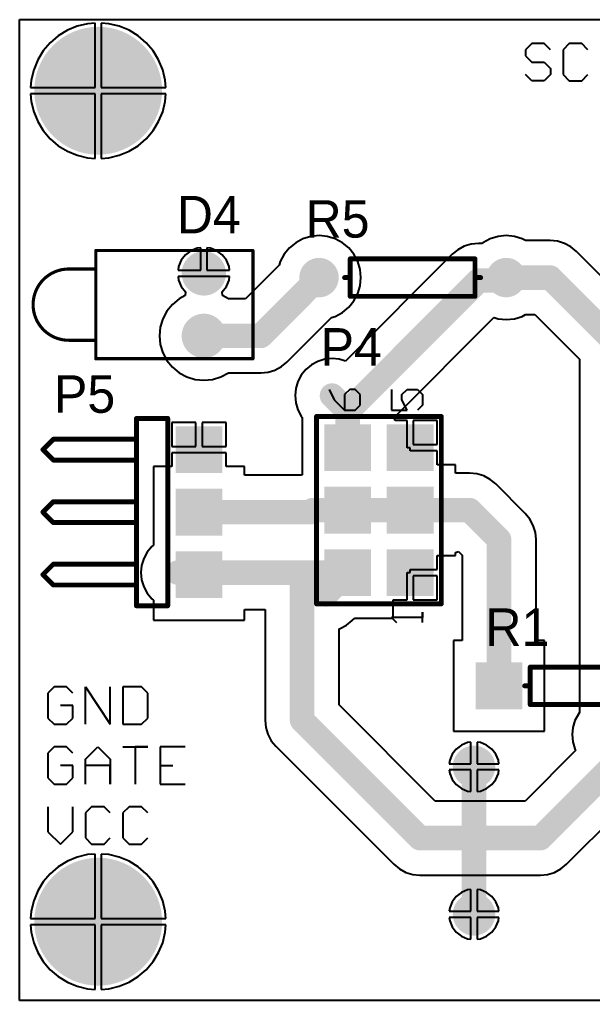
# Model space of a CAD drawing. Header units: millimetres. Extents: x 2 to 104, y 18 to 58.
# Drawn here: x 2 to 25.32, y 18.4 to 58.29 of the extents above; entities that cross this region are included whole.
import ezdxf

# ---------------------------------------------------------------- set-up
doc = ezdxf.new("R2010")
doc.units = ezdxf.units.MM
for name, color, linetype in [('BottomLayer', 5, 'Continuous'), ('BottomSolder', 6, 'Continuous'), ('MultiLayer', 9, 'Continuous'), ('PadHoleLayer', 156, 'Continuous'), ('TopLayer', 1, 'Continuous'), ('TopOverlay', 2, 'Continuous'), ('TopSolder', 216, 'Continuous')]:
    doc.layers.add(name, color=color, linetype=linetype)

# ---------------------------------------------------------------- blocks, each defined once
blk = doc.blocks.new('HDR2X3_8')
at = {"layer": 'BottomLayer'}
for points in [[(-0.85, 1.69), (0.85, 1.69), (-0.85, 3.39), (0.85, 3.39)], [(1.69, 1.69), (3.39, 1.69), (1.69, 3.39), (3.39, 3.39)], [(4.23, 1.69), (5.93, 1.69), (4.23, 3.39), (5.93, 3.39)], [(-0.85, -0.85), (0.85, -0.85), (-0.85, 0.85), (0.85, 0.85)], [(1.69, -0.85), (3.39, -0.85), (1.69, 0.85), (3.39, 0.85)], [(4.23, -0.85), (5.93, -0.85), (4.23, 0.85), (5.93, 0.85)]]:
    blk.add_solid(points, dxfattribs=at)
at = {"layer": 'BottomSolder'}
for points in [[(-0.952, 1.588), (0.952, 1.588), (-0.952, 3.492), (0.952, 3.492)], [(1.588, 1.588), (3.492, 1.588), (1.588, 3.492), (3.492, 3.492)], [(4.128, 1.588), (6.032, 1.588), (4.128, 3.492), (6.032, 3.492)], [(-0.952, -0.952), (0.952, -0.952), (-0.952, 0.952), (0.952, 0.952)], [(1.588, -0.952), (3.492, -0.952), (1.588, 0.952), (3.492, 0.952)], [(4.128, -0.952), (6.032, -0.952), (4.128, 0.952), (6.032, 0.952)]]:
    blk.add_solid(points, dxfattribs=at)
at = {"layer": 'MultiLayer'}
for points in [[(-0.85, 1.69), (0.85, 1.69), (-0.85, 3.39), (0.85, 3.39)], [(1.69, 1.69), (3.39, 1.69), (1.69, 3.39), (3.39, 3.39)], [(4.23, 1.69), (5.93, 1.69), (4.23, 3.39), (5.93, 3.39)], [(-0.85, -0.85), (0.85, -0.85), (-0.85, 0.85), (0.85, 0.85)], [(1.69, -0.85), (3.39, -0.85), (1.69, 0.85), (3.39, 0.85)], [(4.23, -0.85), (5.93, -0.85), (4.23, 0.85), (5.93, 0.85)]]:
    blk.add_solid(points, dxfattribs=at)
at = {"layer": 'PadHoleLayer', "const_width": 0.6}
for points in [[(-0.3, 2.54, 1), (0.3, 2.54, 1)], [(2.24, 2.54, 1), (2.84, 2.54, 1)], [(4.78, 2.54, 1), (5.38, 2.54, 1)], [(-0.3, 0, 1), (0.3, 0, 1)], [(2.24, 0, 1), (2.84, 0, 1)], [(4.78, 0, 1), (5.38, 0, 1)]]:
    blk.add_lwpolyline(points, format="xyb", close=True, dxfattribs=at)
at = {"layer": 'TopLayer'}
for points in [[(-0.85, 1.69), (0.85, 1.69), (-0.85, 3.39), (0.85, 3.39)], [(1.69, 1.69), (3.39, 1.69), (1.69, 3.39), (3.39, 3.39)], [(4.23, 1.69), (5.93, 1.69), (4.23, 3.39), (5.93, 3.39)], [(-0.85, -0.85), (0.85, -0.85), (-0.85, 0.85), (0.85, 0.85)], [(1.69, -0.85), (3.39, -0.85), (1.69, 0.85), (3.39, 0.85)], [(4.23, -0.85), (5.93, -0.85), (4.23, 0.85), (5.93, 0.85)]]:
    blk.add_solid(points, dxfattribs=at)
at = {"layer": 'TopOverlay'}
for p, q in [((7.45, 3.302), (7.027, 3.09)), ((7.027, 3.09), (6.604, 2.667)), ((6.604, 2.667), (6.604, 2.244)), ((7.239, 2.667), (6.604, 2.667)), ((7.45, 2.455), (7.239, 2.667)), ((7.45, 2.244), (7.45, 2.455)), ((6.604, 2.244), (6.816, 2.032)), ((6.816, 2.032), (7.239, 2.032)), ((7.239, 2.032), (7.45, 2.244)), ((-1.82, 0.762), (-2.032, 0.55)), ((-1.82, -0.508), (-1.82, 0.762)), ((7.45, 0.762), (6.604, 0.762)), ((6.604, 0.762), (6.604, 0.127)), ((6.604, 0.127), (7.027, 0.338)), ((7.027, 0.338), (7.239, 0.338)), ((7.239, 0.338), (7.45, 0.127)), ((7.45, 0.127), (7.45, -0.296)), ((6.816, -0.508), (6.604, -0.296)), ((7.45, -0.296), (7.239, -0.508)), ((-2.032, -0.508), (-1.609, -0.508)), ((-1.609, -0.508), (-1.82, -0.508)), ((7.239, -0.508), (6.816, -0.508))]:
    blk.add_line(p, q, dxfattribs=at)
at = {"layer": 'TopOverlay', "const_width": 0.2}
for points in [[(-1.27, 3.81), (-1.27, -1.27)], [(-1.27, 3.81), (6.35, 3.81)], [(6.35, 3.81), (6.35, -1.27)], [(-1.27, -1.27), (6.35, -1.27)], [(1.482, -1.27), (6.35, -1.27)]]:
    blk.add_lwpolyline(points, dxfattribs=at)
at = {"layer": 'TopOverlay', "const_width": 0.1}
for points in [[(-1.32, 3.81, 1), (-1.22, 3.81, 1)], [(-1.32, 3.81, 1), (-1.22, 3.81, 1)], [(6.3, 3.81, 1), (6.4, 3.81, 1)], [(6.3, 3.81, 1), (6.4, 3.81, 1)], [(-1.32, -1.27, 1), (-1.22, -1.27, 1)], [(-1.32, -1.27, 1), (-1.22, -1.27, 1)], [(1.432, -1.27, 1), (1.532, -1.27, 1)], [(6.3, -1.27, 1), (6.4, -1.27, 1)], [(6.3, -1.27, 1), (6.4, -1.27, 1)], [(6.3, -1.27, 1), (6.4, -1.27, 1)]]:
    blk.add_lwpolyline(points, format="xyb", close=True, dxfattribs=at)
at = {"layer": 'TopSolder'}
for points in [[(-0.952, 1.588), (0.952, 1.588), (-0.952, 3.492), (0.952, 3.492)], [(1.588, 1.588), (3.492, 1.588), (1.588, 3.492), (3.492, 3.492)], [(4.128, 1.588), (6.032, 1.588), (4.128, 3.492), (6.032, 3.492)], [(-0.952, -0.952), (0.952, -0.952), (-0.952, 0.952), (0.952, 0.952)], [(1.588, -0.952), (3.492, -0.952), (1.588, 0.952), (3.492, 0.952)], [(4.128, -0.952), (6.032, -0.952), (4.128, 0.952), (6.032, 0.952)]]:
    blk.add_solid(points, dxfattribs=at)
blk = doc.blocks.new('AXIAL_0_3_11')
at = {"layer": 'BottomLayer'}
for points in [[(-4.66, -0.85), (-2.96, -0.85), (-4.66, 0.85), (-2.96, 0.85)], [(2.96, -0.85), (4.66, -0.85), (2.96, 0.85), (4.66, 0.85)]]:
    blk.add_solid(points, dxfattribs=at)
at = {"layer": 'BottomSolder'}
for points in [[(-4.762, -0.952), (-2.858, -0.952), (-4.762, 0.952), (-2.858, 0.952)], [(2.858, -0.952), (4.762, -0.952), (2.858, 0.952), (4.762, 0.952)]]:
    blk.add_solid(points, dxfattribs=at)
at = {"layer": 'MultiLayer'}
for points in [[(-4.66, -0.85), (-2.96, -0.85), (-4.66, 0.85), (-2.96, 0.85)], [(2.96, -0.85), (4.66, -0.85), (2.96, 0.85), (4.66, 0.85)]]:
    blk.add_solid(points, dxfattribs=at)
at = {"layer": 'PadHoleLayer', "const_width": 0.6}
for points in [[(-4.11, 0, 1), (-3.51, 0, 1)], [(3.51, 0, 1), (4.11, 0, 1)]]:
    blk.add_lwpolyline(points, format="xyb", close=True, dxfattribs=at)
at = {"layer": 'TopLayer'}
for points in [[(-4.66, -0.85), (-2.96, -0.85), (-4.66, 0.85), (-2.96, 0.85)], [(2.96, -0.85), (4.66, -0.85), (2.96, 0.85), (4.66, 0.85)]]:
    blk.add_solid(points, dxfattribs=at)
at = {"layer": 'TopOverlay', "const_width": 0.2}
for points in [[(2.54, 0.762), (-2.54, 0.762)], [(-2.54, 0.762), (-2.54, -0.762)], [(2.54, 0.762), (2.54, 0)], [(-2.54, 0), (-2.769, 0)], [(2.54, 0), (2.54, -0.762)], [(2.769, 0), (2.54, 0)], [(2.54, -0.762), (-2.54, -0.762)]]:
    blk.add_lwpolyline(points, dxfattribs=at)
at = {"layer": 'TopOverlay', "const_width": 0.1}
for points in [[(-2.59, 0.762, 1), (-2.49, 0.762, 1)], [(-2.59, 0.762, 1), (-2.49, 0.762, 1)], [(2.49, 0.762, 1), (2.59, 0.762, 1)], [(2.49, 0.762, 1), (2.59, 0.762, 1)], [(-2.819, 0, 1), (-2.719, 0, 1)], [(-2.59, 0, 1), (-2.49, 0, 1)], [(2.49, 0, 1), (2.59, 0, 1)], [(2.49, 0, 1), (2.59, 0, 1)], [(2.49, 0, 1), (2.59, 0, 1)], [(2.719, 0, 1), (2.819, 0, 1)], [(-2.59, -0.762, 1), (-2.49, -0.762, 1)], [(-2.59, -0.762, 1), (-2.49, -0.762, 1)], [(2.49, -0.762, 1), (2.59, -0.762, 1)], [(2.49, -0.762, 1), (2.59, -0.762, 1)]]:
    blk.add_lwpolyline(points, format="xyb", close=True, dxfattribs=at)
at = {"layer": 'TopSolder'}
for points in [[(-4.762, -0.952), (-2.858, -0.952), (-4.762, 0.952), (-2.858, 0.952)], [(2.858, -0.952), (4.762, -0.952), (2.858, 0.952), (4.762, 0.952)]]:
    blk.add_solid(points, dxfattribs=at)
blk = doc.blocks.new('HDR1X3H_16')
at = {"layer": 'BottomLayer'}
for points in [[(-0.85, -0.85), (0.85, -0.85), (-0.85, 0.85), (0.85, 0.85)], [(1.69, -0.85), (3.39, -0.85), (1.69, 0.85), (3.39, 0.85)], [(4.23, -0.85), (5.93, -0.85), (4.23, 0.85), (5.93, 0.85)]]:
    blk.add_solid(points, dxfattribs=at)
at = {"layer": 'BottomSolder'}
for points in [[(-0.952, -0.952), (0.952, -0.952), (-0.952, 0.952), (0.952, 0.952)], [(1.588, -0.952), (3.492, -0.952), (1.588, 0.952), (3.492, 0.952)], [(4.128, -0.952), (6.032, -0.952), (4.128, 0.952), (6.032, 0.952)]]:
    blk.add_solid(points, dxfattribs=at)
at = {"layer": 'MultiLayer'}
for points in [[(-0.85, -0.85), (0.85, -0.85), (-0.85, 0.85), (0.85, 0.85)], [(1.69, -0.85), (3.39, -0.85), (1.69, 0.85), (3.39, 0.85)], [(4.23, -0.85), (5.93, -0.85), (4.23, 0.85), (5.93, 0.85)]]:
    blk.add_solid(points, dxfattribs=at)
at = {"layer": 'PadHoleLayer', "const_width": 0.6}
for points in [[(-0.3, 0, 1), (0.3, 0, 1)], [(2.24, 0, 1), (2.84, 0, 1)], [(4.78, 0, 1), (5.38, 0, 1)]]:
    blk.add_lwpolyline(points, format="xyb", close=True, dxfattribs=at)
at = {"layer": 'TopLayer'}
for points in [[(-0.85, -0.85), (0.85, -0.85), (-0.85, 0.85), (0.85, 0.85)], [(1.69, -0.85), (3.39, -0.85), (1.69, 0.85), (3.39, 0.85)], [(4.23, -0.85), (5.93, -0.85), (4.23, 0.85), (5.93, 0.85)]]:
    blk.add_solid(points, dxfattribs=at)
at = {"layer": 'TopOverlay', "const_width": 0.2}
for points in [[(-1.27, -2.54), (-1.27, -1.27)], [(6.35, -1.27), (-1.27, -1.27)], [(6.35, -2.54), (6.35, -1.27)], [(6.35, -2.54), (-1.27, -2.54)], [(-0.423, -5.927), (-0.423, -2.54)], [(0.423, -5.927), (0.423, -2.54)], [(2.117, -5.927), (2.117, -2.54)], [(2.963, -5.927), (2.963, -2.54)], [(4.657, -5.927), (4.657, -2.54)], [(5.503, -5.927), (5.503, -2.54)], [(0, -6.35), (-0.423, -5.927)], [(0, -6.35), (0.423, -5.927)], [(2.54, -6.35), (2.117, -5.927)], [(2.54, -6.35), (2.963, -5.927)], [(5.08, -6.35), (4.657, -5.927)], [(5.08, -6.35), (5.503, -5.927)]]:
    blk.add_lwpolyline(points, dxfattribs=at)
at = {"layer": 'TopOverlay', "const_width": 0.1}
for points in [[(-1.32, -1.27, 1), (-1.22, -1.27, 1)], [(-1.32, -1.27, 1), (-1.22, -1.27, 1)], [(6.3, -1.27, 1), (6.4, -1.27, 1)], [(6.3, -1.27, 1), (6.4, -1.27, 1)], [(-1.32, -2.54, 1), (-1.22, -2.54, 1)], [(-1.32, -2.54, 1), (-1.22, -2.54, 1)], [(-0.473, -2.54, 1), (-0.373, -2.54, 1)], [(0.373, -2.54, 1), (0.473, -2.54, 1)], [(2.067, -2.54, 1), (2.167, -2.54, 1)], [(2.913, -2.54, 1), (3.013, -2.54, 1)], [(4.607, -2.54, 1), (4.707, -2.54, 1)], [(5.453, -2.54, 1), (5.553, -2.54, 1)], [(6.3, -2.54, 1), (6.4, -2.54, 1)], [(6.3, -2.54, 1), (6.4, -2.54, 1)], [(-0.473, -5.927, 1), (-0.373, -5.927, 1)], [(-0.473, -5.927, 1), (-0.373, -5.927, 1)], [(0.373, -5.927, 1), (0.473, -5.927, 1)], [(0.373, -5.927, 1), (0.473, -5.927, 1)], [(2.067, -5.927, 1), (2.167, -5.927, 1)], [(2.067, -5.927, 1), (2.167, -5.927, 1)], [(2.913, -5.927, 1), (3.013, -5.927, 1)], [(2.913, -5.927, 1), (3.013, -5.927, 1)], [(4.607, -5.927, 1), (4.707, -5.927, 1)], [(4.607, -5.927, 1), (4.707, -5.927, 1)], [(5.453, -5.927, 1), (5.553, -5.927, 1)], [(5.453, -5.927, 1), (5.553, -5.927, 1)], [(-0.05, -6.35, 1), (0.05, -6.35, 1)], [(-0.05, -6.35, 1), (0.05, -6.35, 1)], [(2.49, -6.35, 1), (2.59, -6.35, 1)], [(2.49, -6.35, 1), (2.59, -6.35, 1)], [(5.03, -6.35, 1), (5.13, -6.35, 1)], [(5.03, -6.35, 1), (5.13, -6.35, 1)]]:
    blk.add_lwpolyline(points, format="xyb", close=True, dxfattribs=at)
at = {"layer": 'TopSolder'}
for points in [[(-0.952, -0.952), (0.952, -0.952), (-0.952, 0.952), (0.952, 0.952)], [(1.588, -0.952), (3.492, -0.952), (1.588, 0.952), (3.492, 0.952)], [(4.128, -0.952), (6.032, -0.952), (4.128, 0.952), (6.032, 0.952)]]:
    blk.add_solid(points, dxfattribs=at)
blk = doc.blocks.new('LED_1_17')
at = {"layer": 'BottomLayer', "const_width": 0.8}
for points in [[(-0.4, 1.27, 1), (0.4, 1.27, 1)], [(-0.4, -1.27, 1), (0.4, -1.27, 1)]]:
    blk.add_lwpolyline(points, format="xyb", close=True, dxfattribs=at)
at = {"layer": 'BottomSolder', "const_width": 0.902}
for points in [[(-0.451, 1.27, 1), (0.451, 1.27, 1)], [(-0.451, -1.27, 1), (0.451, -1.27, 1)]]:
    blk.add_lwpolyline(points, format="xyb", close=True, dxfattribs=at)
at = {"layer": 'MultiLayer', "const_width": 0.8}
for points in [[(-0.4, 1.27, 1), (0.4, 1.27, 1)], [(-0.4, -1.27, 1), (0.4, -1.27, 1)]]:
    blk.add_lwpolyline(points, format="xyb", close=True, dxfattribs=at)
at = {"layer": 'PadHoleLayer', "const_width": 0.4}
for points in [[(-0.2, 1.27, 1), (0.2, 1.27, 1)], [(-0.2, -1.27, 1), (0.2, -1.27, 1)]]:
    blk.add_lwpolyline(points, format="xyb", close=True, dxfattribs=at)
at = {"layer": 'TopLayer', "const_width": 0.8}
for points in [[(-0.4, 1.27, 1), (0.4, 1.27, 1)], [(-0.4, -1.27, 1), (0.4, -1.27, 1)]]:
    blk.add_lwpolyline(points, format="xyb", close=True, dxfattribs=at)
at = {"layer": 'TopOverlay', "const_width": 0.127}
for points in [[(-2, 2.2), (-2, -2.2)], [(4.4, 2.2), (-2, 2.2)], [(4.4, 2.2), (4.4, -2.2)], [(5.5, 1.45), (4.4, 1.45)], [(5.5, -1.45), (4.4, -1.45)], [(4.4, -2.2), (-2, -2.2)]]:
    blk.add_lwpolyline(points, dxfattribs=at)
at = {"layer": 'TopOverlay', "const_width": 0.0635}
for points in [[(-2.032, 2.2, 1), (-1.968, 2.2, 1)], [(-2.032, 2.2, 1), (-1.968, 2.2, 1)], [(4.368, 2.2, 1), (4.432, 2.2, 1)], [(4.368, 2.2, 1), (4.432, 2.2, 1)], [(4.368, 1.45, 1), (4.432, 1.45, 1)], [(5.468, 1.45, 1), (5.532, 1.45, 1)], [(5.468, 1.45, 1), (5.532, 1.45, 1)], [(4.368, -1.45, 1), (4.432, -1.45, 1)], [(5.468, -1.45, 1), (5.532, -1.45, 1)], [(5.468, -1.45, 1), (5.532, -1.45, 1)], [(-2.032, -2.2, 1), (-1.968, -2.2, 1)], [(-2.032, -2.2, 1), (-1.968, -2.2, 1)], [(4.368, -2.2, 1), (4.432, -2.2, 1)], [(4.368, -2.2, 1), (4.432, -2.2, 1)]]:
    blk.add_lwpolyline(points, format="xyb", close=True, dxfattribs=at)
at = {"layer": 'TopOverlay', "const_width": 0.127}
blk.add_lwpolyline([(5.5, 1.45, -1), (5.5, -1.45)], format="xyb", dxfattribs=at)
at = {"layer": 'TopSolder', "const_width": 0.902}
for points in [[(-0.451, 1.27, 1), (0.451, 1.27, 1)], [(-0.451, -1.27, 1), (0.451, -1.27, 1)]]:
    blk.add_lwpolyline(points, format="xyb", close=True, dxfattribs=at)
blk = doc.blocks.new('AXIAL_0_3_18')
at = {"layer": 'BottomLayer', "const_width": 0.7}
for points in [[(-4.16, 0, 1), (-3.46, 0, 1)], [(3.46, 0, 1), (4.16, 0, 1)]]:
    blk.add_lwpolyline(points, format="xyb", close=True, dxfattribs=at)
at = {"layer": 'BottomSolder', "const_width": 0.802}
for points in [[(-4.211, 0, 1), (-3.409, 0, 1)], [(3.409, 0, 1), (4.211, 0, 1)]]:
    blk.add_lwpolyline(points, format="xyb", close=True, dxfattribs=at)
at = {"layer": 'MultiLayer', "const_width": 0.7}
for points in [[(-4.16, 0, 1), (-3.46, 0, 1)], [(3.46, 0, 1), (4.16, 0, 1)]]:
    blk.add_lwpolyline(points, format="xyb", close=True, dxfattribs=at)
at = {"layer": 'PadHoleLayer', "const_width": 0.425}
for points in [[(-4.023, 0, 1), (-3.598, 0, 1)], [(3.597, 0, 1), (4.022, 0, 1)]]:
    blk.add_lwpolyline(points, format="xyb", close=True, dxfattribs=at)
at = {"layer": 'TopLayer', "const_width": 0.7}
for points in [[(-4.16, 0, 1), (-3.46, 0, 1)], [(3.46, 0, 1), (4.16, 0, 1)]]:
    blk.add_lwpolyline(points, format="xyb", close=True, dxfattribs=at)
at = {"layer": 'TopOverlay', "const_width": 0.2}
for points in [[(2.54, 0.762), (-2.54, 0.762)], [(-2.54, 0.762), (-2.54, -0.762)], [(2.54, 0.762), (2.54, 0)], [(-2.54, 0), (-2.769, 0)], [(2.54, 0), (2.54, -0.762)], [(2.769, 0), (2.54, 0)], [(2.54, -0.762), (-2.54, -0.762)]]:
    blk.add_lwpolyline(points, dxfattribs=at)
at = {"layer": 'TopOverlay', "const_width": 0.1}
for points in [[(-2.59, 0.762, 1), (-2.49, 0.762, 1)], [(-2.59, 0.762, 1), (-2.49, 0.762, 1)], [(2.49, 0.762, 1), (2.59, 0.762, 1)], [(2.49, 0.762, 1), (2.59, 0.762, 1)], [(-2.819, 0, 1), (-2.719, 0, 1)], [(-2.59, 0, 1), (-2.49, 0, 1)], [(2.49, 0, 1), (2.59, 0, 1)], [(2.49, 0, 1), (2.59, 0, 1)], [(2.49, 0, 1), (2.59, 0, 1)], [(2.719, 0, 1), (2.819, 0, 1)], [(-2.59, -0.762, 1), (-2.49, -0.762, 1)], [(-2.59, -0.762, 1), (-2.49, -0.762, 1)], [(2.49, -0.762, 1), (2.59, -0.762, 1)], [(2.49, -0.762, 1), (2.59, -0.762, 1)]]:
    blk.add_lwpolyline(points, format="xyb", close=True, dxfattribs=at)
at = {"layer": 'TopSolder', "const_width": 0.802}
for points in [[(-4.211, 0, 1), (-3.409, 0, 1)], [(3.409, 0, 1), (4.211, 0, 1)]]:
    blk.add_lwpolyline(points, format="xyb", close=True, dxfattribs=at)

msp = doc.modelspace()

# ---------------------------------------------------------------- linework, layer by layer
at = {"layer": 'BottomLayer'}
for p, q in [((2, 18.4), (2, 58.293)), ((2, 58.293), (35.9, 58.293)), ((3.946, 57.861), (3.576, 57.635)), ((4.346, 58.027), (3.946, 57.861)), ((4.768, 58.128), (4.346, 58.027)), ((5.073, 58.153), (4.768, 58.128)), ((5.073, 55.527), (5.073, 58.153)), ((5.632, 58.128), (5.327, 58.153)), ((5.327, 58.153), (5.327, 55.527)), ((6.054, 58.027), (5.632, 58.128)), ((6.454, 57.861), (6.054, 58.027)), ((6.824, 57.635), (6.454, 57.861)), ((3.576, 57.635), (3.247, 57.353)), ((7.153, 57.353), (6.824, 57.635)), ((3.247, 57.353), (2.965, 57.024)), ((7.435, 57.024), (7.153, 57.353)), ((2.739, 56.654), (2.573, 56.254)), ((2.965, 57.024), (2.739, 56.654)), ((7.661, 56.654), (7.435, 57.024)), ((7.827, 56.254), (7.661, 56.654)), ((2.573, 56.254), (2.471, 55.832)), ((7.928, 55.832), (7.827, 56.254)), ((2.471, 55.832), (2.447, 55.527)), ((2.447, 55.527), (5.073, 55.527)), ((5.327, 55.527), (7.953, 55.527)), ((7.953, 55.527), (7.928, 55.832)), ((5.073, 55.273), (2.447, 55.273)), ((2.447, 55.273), (2.471, 54.968)), ((5.073, 52.647), (5.073, 55.273)), ((7.953, 55.273), (5.327, 55.273)), ((5.327, 55.273), (5.327, 52.647)), ((7.928, 54.968), (7.953, 55.273)), ((2.471, 54.968), (2.573, 54.546)), ((7.827, 54.546), (7.928, 54.968)), ((2.573, 54.546), (2.739, 54.146)), ((7.661, 54.146), (7.827, 54.546)), ((2.739, 54.146), (2.965, 53.776)), ((7.435, 53.776), (7.661, 54.146)), ((2.965, 53.776), (3.247, 53.447)), ((7.153, 53.447), (7.435, 53.776)), ((3.247, 53.447), (3.576, 53.165)), ((3.576, 53.165), (3.946, 52.939)), ((6.454, 52.939), (6.824, 53.165)), ((6.824, 53.165), (7.153, 53.447)), ((3.946, 52.939), (4.346, 52.773)), ((4.346, 52.773), (4.768, 52.671)), ((4.768, 52.671), (5.073, 52.647)), ((5.327, 52.647), (5.632, 52.671)), ((5.632, 52.671), (6.054, 52.773)), ((6.054, 52.773), (6.454, 52.939)), ((13.857, 49.475), (13.536, 49.378)), ((14.19, 49.508), (13.857, 49.475)), ((14.523, 49.475), (14.19, 49.508)), ((14.844, 49.378), (14.523, 49.475)), ((21.477, 49.475), (21.156, 49.378)), ((21.81, 49.508), (21.477, 49.475)), ((22.143, 49.475), (21.81, 49.508)), ((22.464, 49.378), (22.143, 49.475)), ((13.241, 49.22), (12.982, 49.008)), ((13.536, 49.378), (13.241, 49.22)), ((15.139, 49.22), (14.844, 49.378)), ((15.398, 49.008), (15.139, 49.22)), ((20.104, 49.074), (19.844, 48.934)), ((20.387, 49.16), (20.104, 49.074)), ((20.681, 49.189), (20.387, 49.16)), ((20.822, 49.189), (20.681, 49.189)), ((20.861, 49.22), (20.822, 49.189)), ((21.156, 49.378), (20.861, 49.22)), ((22.596, 49.307), (22.464, 49.378)), ((23.6, 49.307), (22.596, 49.307)), ((23.894, 49.278), (23.6, 49.307)), ((24.177, 49.193), (23.894, 49.278)), ((24.437, 49.053), (24.177, 49.193)), ((8.748, 48.722), (8.579, 48.502)), ((8.968, 48.891), (8.748, 48.722)), ((9.225, 48.997), (8.968, 48.891)), ((9.373, 49.016), (9.225, 48.997)), ((9.373, 48.097), (9.373, 49.016)), ((9.775, 48.997), (9.627, 49.016)), ((9.627, 49.016), (9.627, 48.097)), ((10.032, 48.891), (9.775, 48.997)), ((10.252, 48.722), (10.032, 48.891)), ((10.421, 48.502), (10.252, 48.722)), ((12.77, 48.749), (12.612, 48.454)), ((12.982, 49.008), (12.77, 48.749)), ((19.615, 48.747), (15.269, 44.401)), ((15.61, 48.749), (15.398, 49.008)), ((15.768, 48.454), (15.61, 48.749)), ((19.844, 48.934), (19.615, 48.747)), ((24.666, 48.866), (24.437, 49.053)), ((27.366, 46.166), (24.666, 48.866)), ((8.579, 48.502), (8.473, 48.245)), ((10.527, 48.245), (10.421, 48.502)), ((12.568, 48.31), (11.196, 46.937)), ((12.612, 48.454), (12.568, 48.31)), ((15.865, 48.133), (15.768, 48.454)), ((8.473, 48.245), (8.454, 48.097)), ((8.454, 48.097), (9.373, 48.097)), ((9.627, 48.097), (10.546, 48.097)), ((10.546, 48.097), (10.527, 48.245)), ((15.898, 47.8), (15.865, 48.133)), ((10.546, 47.843), (8.454, 47.843)), ((8.454, 47.843), (8.473, 47.695)), ((8.473, 47.695), (8.579, 47.438)), ((10.421, 47.438), (10.527, 47.695)), ((10.527, 47.695), (10.546, 47.843)), ((15.865, 47.467), (15.898, 47.8)), ((8.579, 47.438), (8.748, 47.218)), ((8.754, 47.214), (8.74, 47.065)), ((8.748, 47.218), (8.754, 47.214)), ((10.246, 47.214), (10.252, 47.218)), ((10.26, 47.065), (10.246, 47.214)), ((10.252, 47.218), (10.421, 47.438)), ((15.61, 46.851), (15.768, 47.146)), ((15.768, 47.146), (15.865, 47.467)), ((8.221, 46.709), (7.996, 46.435)), ((8.495, 46.934), (8.221, 46.709)), ((8.74, 47.065), (8.495, 46.934)), ((10.499, 46.937), (10.26, 47.065)), ((11.196, 46.937), (10.499, 46.937)), ((15.398, 46.592), (15.61, 46.851)), ((7.996, 46.435), (7.829, 46.122)), ((14.844, 46.222), (15.139, 46.38)), ((15.139, 46.38), (15.398, 46.592)), ((22.464, 46.222), (22.596, 46.293)), ((22.596, 46.293), (22.976, 46.293)), ((22.976, 46.293), (24.793, 44.476)), ((7.829, 46.122), (7.726, 45.783)), ((12.886, 44.364), (14.7, 46.178)), ((14.7, 46.178), (14.844, 46.222)), ((17.243, 42.111), (21.306, 46.174)), ((21.306, 46.174), (21.314, 46.174)), ((21.314, 46.174), (21.477, 46.125)), ((21.477, 46.125), (21.81, 46.092)), ((21.81, 46.092), (22.143, 46.125)), ((22.143, 46.125), (22.464, 46.222)), ((7.726, 45.783), (7.691, 45.43)), ((7.691, 45.43), (7.726, 45.077)), ((7.726, 45.077), (7.829, 44.738)), ((7.829, 44.738), (7.996, 44.425)), ((7.996, 44.425), (8.221, 44.151)), ((12.657, 44.177), (12.886, 44.364)), ((14.143, 44.393), (13.883, 44.253)), ((14.426, 44.478), (14.143, 44.393)), ((14.72, 44.507), (14.426, 44.478)), ((15.014, 44.478), (14.72, 44.507)), ((15.269, 44.401), (15.014, 44.478)), ((24.793, 44.476), (24.793, 30.103)), ((8.221, 44.151), (8.495, 43.926)), ((8.495, 43.926), (8.808, 43.759)), ((10.192, 43.759), (10.499, 43.923)), ((10.499, 43.923), (11.82, 43.923)), ((11.82, 43.923), (12.114, 43.952)), ((12.114, 43.952), (12.397, 44.037)), ((12.397, 44.037), (12.657, 44.177)), ((13.654, 44.066), (13.467, 43.837)), ((13.883, 44.253), (13.654, 44.066)), ((8.808, 43.759), (9.147, 43.656)), ((9.147, 43.656), (9.5, 43.621)), ((9.5, 43.621), (9.853, 43.656)), ((9.853, 43.656), (10.192, 43.759)), ((13.327, 43.577), (13.242, 43.294)), ((13.467, 43.837), (13.327, 43.577)), ((13.242, 43.294), (13.213, 43)), ((13.213, 43), (13.242, 42.706)), ((13.242, 42.706), (13.327, 42.423)), ((13.327, 42.423), (13.467, 42.163)), ((9.173, 41.904), (8.196, 41.904)), ((8.196, 41.904), (8.196, 40.927)), ((9.173, 40.927), (9.173, 41.904)), ((10.404, 41.904), (9.427, 41.904)), ((9.427, 41.904), (9.427, 40.927)), ((10.404, 40.927), (10.404, 41.904)), ((13.467, 42.163), (13.51, 42.11)), ((13.51, 42.11), (13.51, 40.19)), ((17.289, 41.984), (17.243, 42.111)), ((17.773, 41.984), (17.289, 41.984)), ((17.773, 40.88), (17.773, 41.984)), ((19.004, 41.984), (18.027, 41.984)), ((18.027, 41.984), (18.027, 41.007)), ((19.004, 41.007), (19.004, 41.984)), ((8.196, 40.927), (9.173, 40.927)), ((9.427, 40.927), (10.404, 40.927)), ((17.9, 40.88), (17.773, 40.88)), ((17.9, 40.753), (17.9, 40.88)), ((19.004, 40.753), (17.9, 40.753)), ((18.027, 41.007), (19.004, 41.007)), ((19.004, 40.19), (19.004, 40.753)), ((9.3, 40.673), (8.196, 40.673)), ((8.196, 40.673), (8.196, 40.11)), ((10.404, 40.673), (9.3, 40.673)), ((10.404, 40.11), (10.404, 40.673)), ((8.196, 40.11), (7.45, 40.11)), ((7.45, 40.11), (7.45, 37.57)), ((11.15, 40.11), (10.404, 40.11)), ((11.15, 39.767), (11.15, 40.11)), ((13.51, 40.19), (13.51, 39.78)), ((19.75, 40.19), (19.004, 40.19)), ((19.75, 39.847), (19.75, 40.19)), ((13.468, 39.767), (11.15, 39.767)), ((13.51, 39.78), (13.468, 39.767)), ((20.32, 39.847), (19.75, 39.847)), ((20.614, 39.818), (20.32, 39.847)), ((20.897, 39.733), (20.614, 39.818)), ((21.157, 39.593), (20.897, 39.733)), ((21.386, 39.406), (21.157, 39.593)), ((22.586, 38.206), (21.386, 39.406)), ((22.773, 37.977), (22.586, 38.206)), ((22.913, 37.717), (22.773, 37.977)), ((7.45, 37.57), (7.45, 36.922)), ((22.998, 37.434), (22.913, 37.717)), ((23.027, 37.14), (22.998, 37.434)), ((23.027, 33.044), (23.027, 37.14)), ((7.381, 36.866), (7.194, 36.637)), ((7.45, 36.922), (7.381, 36.866)), ((7.054, 36.377), (6.969, 36.094)), ((7.194, 36.637), (7.054, 36.377)), ((19.004, 35.927), (19.004, 36.49)), ((19.004, 36.49), (19.75, 36.49)), ((19.75, 36.612), (19.867, 36.661)), ((19.75, 36.49), (19.75, 36.612)), ((19.867, 36.661), (20.013, 36.516)), ((20.013, 36.516), (20.013, 33.044)), ((6.969, 36.094), (6.94, 35.8)), ((17.9, 35.8), (17.9, 35.927)), ((17.9, 35.927), (19.004, 35.927)), ((6.94, 35.8), (6.969, 35.506)), ((6.969, 35.506), (7.054, 35.223)), ((17.773, 34.696), (17.773, 35.8)), ((17.773, 35.8), (17.9, 35.8)), ((19.004, 35.673), (18.027, 35.673)), ((18.027, 35.673), (18.027, 34.696)), ((19.004, 34.696), (19.004, 35.673)), ((7.054, 35.223), (7.194, 34.963)), ((7.194, 34.963), (7.381, 34.734)), ((7.381, 34.734), (7.45, 34.678)), ((7.45, 34.678), (7.45, 33.87)), ((17.21, 33.95), (17.21, 34.696)), ((17.21, 34.696), (17.773, 34.696)), ((18.027, 34.696), (19.004, 34.696)), ((11.15, 33.87), (11.15, 34.293)), ((11.15, 34.293), (11.993, 34.293)), ((11.993, 34.293), (11.993, 29.8)), ((15.544, 33.852), (15.642, 33.95)), ((15.642, 33.95), (17.21, 33.95)), ((7.45, 33.87), (11.15, 33.87)), ((15.007, 33.511), (15.055, 33.525)), ((15.007, 30.424), (15.007, 33.511)), ((15.055, 33.525), (15.315, 33.665)), ((15.315, 33.665), (15.544, 33.852)), ((20.013, 33.044), (19.67, 33.044)), ((19.67, 33.044), (19.67, 29.344)), ((23.37, 33.044), (23.027, 33.044)), ((23.37, 29.344), (23.37, 33.044)), ((18.924, 26.507), (15.007, 30.424)), ((24.747, 30.047), (24.607, 29.787)), ((24.793, 30.103), (24.747, 30.047)), ((11.993, 29.8), (12.022, 29.506)), ((24.607, 29.787), (24.522, 29.504)), ((12.022, 29.506), (12.107, 29.223)), ((12.107, 29.223), (12.247, 28.963)), ((19.67, 29.344), (23.37, 29.344)), ((24.522, 29.504), (24.493, 29.21)), ((24.493, 29.21), (24.522, 28.916)), ((12.247, 28.963), (12.434, 28.734)), ((12.434, 28.734), (17.234, 23.934)), ((19.988, 28.787), (19.775, 28.625)), ((20.235, 28.89), (19.988, 28.787)), ((20.373, 28.908), (20.235, 28.89)), ((20.373, 28.027), (20.373, 28.908)), ((20.765, 28.89), (20.627, 28.908)), ((20.627, 28.908), (20.627, 28.027)), ((21.012, 28.787), (20.765, 28.89)), ((21.225, 28.625), (21.012, 28.787)), ((24.522, 28.916), (24.607, 28.633)), ((19.613, 28.412), (19.51, 28.165)), ((19.775, 28.625), (19.613, 28.412)), ((21.387, 28.412), (21.225, 28.625)), ((21.49, 28.165), (21.387, 28.412)), ((24.64, 28.572), (22.576, 26.507)), ((24.607, 28.633), (24.64, 28.572)), ((19.51, 28.165), (19.492, 28.027)), ((19.492, 28.027), (20.373, 28.027)), ((20.627, 28.027), (21.508, 28.027)), ((21.508, 28.027), (21.49, 28.165)), ((20.373, 27.773), (19.492, 27.773)), ((19.492, 27.773), (19.51, 27.635)), ((19.51, 27.635), (19.613, 27.388)), ((20.373, 26.892), (20.373, 27.773)), ((21.508, 27.773), (20.627, 27.773)), ((20.627, 27.773), (20.627, 26.892)), ((21.387, 27.388), (21.49, 27.635)), ((21.49, 27.635), (21.508, 27.773)), ((19.613, 27.388), (19.775, 27.175)), ((19.775, 27.175), (19.988, 27.013)), ((21.012, 27.013), (21.225, 27.175)), ((21.225, 27.175), (21.387, 27.388)), ((19.988, 27.013), (20.235, 26.91)), ((20.235, 26.91), (20.373, 26.892)), ((20.627, 26.892), (20.765, 26.91)), ((20.765, 26.91), (21.012, 27.013)), ((24.266, 23.934), (27.366, 27.034)), ((22.576, 26.507), (18.924, 26.507)), ((5.073, 24.353), (4.768, 24.329)), ((5.073, 21.727), (5.073, 24.353)), ((5.632, 24.329), (5.327, 24.353)), ((5.327, 24.353), (5.327, 21.727)), ((3.946, 24.061), (3.576, 23.835)), ((4.346, 24.227), (3.946, 24.061)), ((4.768, 24.329), (4.346, 24.227)), ((6.054, 24.227), (5.632, 24.329)), ((6.454, 24.061), (6.054, 24.227)), ((6.824, 23.835), (6.454, 24.061)), ((3.247, 23.553), (2.965, 23.224)), ((3.576, 23.835), (3.247, 23.553)), ((7.153, 23.553), (6.824, 23.835)), ((7.435, 23.224), (7.153, 23.553)), ((17.234, 23.934), (17.234, 23.934)), ((17.234, 23.934), (17.463, 23.747)), ((17.463, 23.747), (17.723, 23.607)), ((17.723, 23.607), (18.006, 23.522)), ((23.494, 23.522), (23.777, 23.607)), ((23.777, 23.607), (24.037, 23.747)), ((24.037, 23.747), (24.266, 23.934)), ((2.965, 23.224), (2.739, 22.854)), ((7.661, 22.854), (7.435, 23.224)), ((18.006, 23.522), (18.3, 23.493)), ((18.3, 23.493), (23.2, 23.493)), ((23.2, 23.493), (23.494, 23.522)), ((2.739, 22.854), (2.573, 22.454)), ((7.827, 22.454), (7.661, 22.854)), ((19.988, 22.787), (19.775, 22.625)), ((20.235, 22.89), (19.988, 22.787)), ((20.373, 22.908), (20.235, 22.89)), ((20.373, 22.027), (20.373, 22.908)), ((20.765, 22.89), (20.627, 22.908)), ((20.627, 22.908), (20.627, 22.027)), ((21.012, 22.787), (20.765, 22.89)), ((21.225, 22.625), (21.012, 22.787)), ((2.573, 22.454), (2.471, 22.032)), ((7.928, 22.032), (7.827, 22.454)), ((19.613, 22.412), (19.51, 22.165)), ((19.775, 22.625), (19.613, 22.412)), ((21.387, 22.412), (21.225, 22.625)), ((21.49, 22.165), (21.387, 22.412)), ((2.471, 22.032), (2.447, 21.727)), ((7.953, 21.727), (7.928, 22.032)), ((19.51, 22.165), (19.492, 22.027)), ((19.492, 22.027), (20.373, 22.027)), ((20.627, 22.027), (21.508, 22.027)), ((21.508, 22.027), (21.49, 22.165)), ((2.447, 21.727), (5.073, 21.727)), ((5.327, 21.727), (7.953, 21.727)), ((20.373, 21.773), (19.492, 21.773)), ((19.492, 21.773), (19.51, 21.635)), ((19.51, 21.635), (19.613, 21.388)), ((20.373, 20.892), (20.373, 21.773)), ((21.508, 21.773), (20.627, 21.773)), ((20.627, 21.773), (20.627, 20.892)), ((21.387, 21.388), (21.49, 21.635)), ((21.49, 21.635), (21.508, 21.773)), ((5.073, 21.473), (2.447, 21.473)), ((2.447, 21.473), (2.471, 21.168)), ((2.471, 21.168), (2.573, 20.746)), ((5.073, 18.847), (5.073, 21.473)), ((7.953, 21.473), (5.327, 21.473)), ((5.327, 21.473), (5.327, 18.847)), ((7.827, 20.746), (7.928, 21.168)), ((7.928, 21.168), (7.953, 21.473)), ((19.613, 21.388), (19.775, 21.175)), ((19.775, 21.175), (19.988, 21.013)), ((21.012, 21.013), (21.225, 21.175)), ((21.225, 21.175), (21.387, 21.388)), ((2.573, 20.746), (2.739, 20.346)), ((7.661, 20.346), (7.827, 20.746)), ((19.988, 21.013), (20.235, 20.91)), ((20.235, 20.91), (20.373, 20.892)), ((20.627, 20.892), (20.765, 20.91)), ((20.765, 20.91), (21.012, 21.013)), ((2.739, 20.346), (2.965, 19.976)), ((7.435, 19.976), (7.661, 20.346)), ((2.965, 19.976), (3.247, 19.647)), ((7.153, 19.647), (7.435, 19.976)), ((3.247, 19.647), (3.576, 19.365)), ((6.824, 19.365), (7.153, 19.647)), ((3.576, 19.365), (3.946, 19.139)), ((6.454, 19.139), (6.824, 19.365)), ((3.946, 19.139), (4.346, 18.973)), ((4.346, 18.973), (4.768, 18.872)), ((4.768, 18.872), (5.073, 18.847)), ((5.327, 18.847), (5.632, 18.872)), ((5.632, 18.872), (6.054, 18.973)), ((6.054, 18.973), (6.454, 19.139)), ((46.9, 18.4), (2, 18.4))]:
    msp.add_line(p, q, dxfattribs=at)
for points, const_width in [([(3.95, 55.4, 1), (6.45, 55.4, 1)], 2.5), ([(13.94, 47.8, 1), (14.44, 47.8, 1)], 0.5), ([(21.56, 47.8, 1), (22.06, 47.8, 1)], 0.5), ([(23.35, 47.8, 1), (23.85, 47.8, 1)], 0.5), ([(23.35, 47.8, 1), (23.85, 47.8, 1)], 0.5), ([(20.431, 47.681, 1), (20.931, 47.681, 1)], 0.5), ([(20.431, 47.681, 1), (20.931, 47.681, 1)], 0.5), ([(21.394, 47.681, 1), (21.894, 47.681, 1)], 0.5), ([(9.25, 45.43, 1), (9.75, 45.43, 1)], 0.5), ([(11.57, 45.43, 1), (12.07, 45.43, 1)], 0.5), ([(11.57, 45.43, 1), (12.07, 45.43, 1)], 0.5), ([(14.47, 43, 1), (14.97, 43, 1)], 0.5), ([(15.11, 42.36, 1), (15.61, 42.36, 1)], 0.5), ([(15.11, 42.36, 1), (15.61, 42.36, 1)], 0.5), ([(15.11, 42.36, 1), (15.61, 42.36, 1)], 0.5), ([(15.11, 40.88, 1), (15.61, 40.88, 1)], 0.5), ([(9.05, 38.26, 1), (9.55, 38.26, 1)], 0.5), ([(13.601, 38.26, 1), (14.101, 38.26, 1)], 0.5), ([(13.601, 38.26, 1), (14.101, 38.26, 1)], 0.5), ([(13.681, 38.34, 1), (14.181, 38.34, 1)], 0.5), ([(13.681, 38.34, 1), (14.181, 38.34, 1)], 0.5), ([(15.11, 38.34, 1), (15.61, 38.34, 1)], 0.5), ([(15.11, 38.34, 1), (15.61, 38.34, 1)], 0.5), ([(17.65, 38.34, 1), (18.15, 38.34, 1)], 0.5), ([(17.65, 38.34, 1), (18.15, 38.34, 1)], 0.5), ([(20.07, 38.34, 1), (20.57, 38.34, 1)], 0.5), ([(20.07, 38.34, 1), (20.57, 38.34, 1)], 0.5), ([(21.27, 37.14, 1), (21.77, 37.14, 1)], 0.5), ([(21.27, 37.14, 1), (21.77, 37.14, 1)], 0.5), ([(8.197, 35.8, 1), (8.697, 35.8, 1)], 0.5), ([(9.05, 35.72, 1), (9.55, 35.72, 1)], 0.5), ([(9.13, 35.8, 1), (9.63, 35.8, 1)], 0.5), ([(9.13, 35.8, 1), (9.63, 35.8, 1)], 0.5), ([(9.13, 35.8, 1), (9.63, 35.8, 1)], 0.5), ([(13.25, 35.8, 1), (13.75, 35.8, 1)], 0.5), ([(13.25, 35.8, 1), (13.75, 35.8, 1)], 0.5), ([(13.25, 35.8, 1), (13.75, 35.8, 1)], 0.5), ([(15.11, 35.8, 1), (15.61, 35.8, 1)], 0.5), ([(15.11, 35.8, 1), (15.61, 35.8, 1)], 0.5), ([(14.228, 34.918, 1), (14.728, 34.918, 1)], 0.5), ([(21.27, 31.194, 1), (21.77, 31.194, 1)], 0.5), ([(13.25, 29.8, 1), (13.75, 29.8, 1)], 0.5), ([(13.25, 29.8, 1), (13.75, 29.8, 1)], 0.5), ([(20.119, 27.9, 1), (20.881, 27.9, 1)], 0.762), ([(18.05, 25, 1), (18.55, 25, 1)], 0.5), ([(18.05, 25, 1), (18.55, 25, 1)], 0.5), ([(22.95, 25, 1), (23.45, 25, 1)], 0.5), ([(22.95, 25, 1), (23.45, 25, 1)], 0.5), ([(3.95, 21.6, 1), (6.45, 21.6, 1)], 2.5), ([(20.119, 21.9, 1), (20.881, 21.9, 1)], 0.762)]:
    msp.add_lwpolyline(points, format="xyb", close=True, dxfattribs=dict(at, const_width=const_width))
at = {"layer": 'BottomLayer', "const_width": 1}
for points in [[(11.82, 45.43), (14.19, 47.8)], [(21.81, 47.8), (23.6, 47.8)], [(23.6, 47.8), (26.3, 45.1)], [(15.36, 42.36), (20.681, 47.681)], [(20.681, 47.681), (21.644, 47.681)], [(9.5, 45.43), (11.82, 45.43)], [(14.72, 43), (15.36, 42.36)], [(15.36, 40.88), (15.36, 42.36)], [(9.3, 38.26), (13.851, 38.26)], [(13.851, 38.26), (13.931, 38.34)], [(13.931, 38.34), (15.36, 38.34)], [(15.36, 38.34), (17.9, 38.34)], [(17.9, 38.34), (20.32, 38.34)], [(20.32, 38.34), (21.52, 37.14)], [(21.52, 31.194), (21.52, 37.14)], [(8.447, 35.8), (9.38, 35.8)], [(9.3, 35.72), (9.38, 35.8)], [(9.38, 35.8), (13.5, 35.8)], [(13.5, 29.8), (13.5, 35.8)], [(13.5, 35.8), (15.36, 35.8)], [(14.478, 34.918), (15.36, 35.8)], [(13.5, 29.8), (18.3, 25)], [(23.2, 25), (26.3, 28.1)], [(18.3, 25), (23.2, 25)]]:
    msp.add_lwpolyline(points, dxfattribs=at)
at = {"layer": 'BottomSolder'}
for points, const_width in [([(3.899, 55.4, 1), (6.501, 55.4, 1)], 2.602), ([(20.068, 27.9, 1), (20.932, 27.9, 1)], 0.864), ([(3.899, 21.6, 1), (6.501, 21.6, 1)], 2.602), ([(20.068, 21.9, 1), (20.932, 21.9, 1)], 0.864)]:
    msp.add_lwpolyline(points, format="xyb", close=True, dxfattribs=dict(at, const_width=const_width))
at = {"layer": 'MultiLayer'}
for points, const_width in [([(3.95, 55.4, 1), (6.45, 55.4, 1)], 2.5), ([(20.119, 27.9, 1), (20.881, 27.9, 1)], 0.762), ([(3.95, 21.6, 1), (6.45, 21.6, 1)], 2.5), ([(20.119, 21.9, 1), (20.881, 21.9, 1)], 0.762)]:
    msp.add_lwpolyline(points, format="xyb", close=True, dxfattribs=dict(at, const_width=const_width))
at = {"layer": 'PadHoleLayer'}
for points, const_width in [([(4.45, 55.4, 1), (5.95, 55.4, 1)], 1.5), ([(20.309, 27.9, 1), (20.69, 27.9, 1)], 0.381), ([(4.45, 21.6, 1), (5.95, 21.6, 1)], 1.5), ([(20.309, 21.9, 1), (20.69, 21.9, 1)], 0.381)]:
    msp.add_lwpolyline(points, format="xyb", close=True, dxfattribs=dict(at, const_width=const_width))
at = {"layer": 'TopLayer'}
for points, const_width in [([(3.95, 55.4, 1), (6.45, 55.4, 1)], 2.5), ([(20.119, 27.9, 1), (20.881, 27.9, 1)], 0.762), ([(20.25, 27.9, 1), (20.75, 27.9, 1)], 0.5), ([(3.95, 21.6, 1), (6.45, 21.6, 1)], 2.5), ([(20.119, 21.9, 1), (20.881, 21.9, 1)], 0.762), ([(20.25, 21.9, 1), (20.75, 21.9, 1)], 0.5)]:
    msp.add_lwpolyline(points, format="xyb", close=True, dxfattribs=dict(at, const_width=const_width))
at = {"layer": 'TopLayer', "const_width": 1}
msp.add_lwpolyline([(20.5, 21.9), (20.5, 27.9)], dxfattribs=at)
at = {"layer": 'TopOverlay'}
for p, q in [((22.854, 57.324), (22.6, 57.07)), ((22.6, 57.07), (22.6, 56.816)), ((23.362, 57.324), (22.854, 57.324)), ((23.616, 57.07), (23.362, 57.324)), ((24.377, 57.324), (24.124, 57.07)), ((24.124, 57.07), (24.124, 56.054)), ((24.885, 57.324), (24.377, 57.324)), ((25.139, 57.07), (24.885, 57.324)), ((22.6, 56.816), (22.854, 56.562)), ((22.854, 56.562), (23.362, 56.562)), ((23.362, 56.562), (23.616, 56.308)), ((23.616, 56.308), (23.616, 56.054)), ((22.854, 55.8), (22.6, 56.054)), ((23.616, 56.054), (23.362, 55.8)), ((24.124, 56.054), (24.377, 55.8)), ((24.885, 55.8), (25.139, 56.054)), ((23.362, 55.8), (22.854, 55.8)), ((24.377, 55.8), (24.885, 55.8)), ((3.408, 31.153), (3.154, 30.899)), ((3.916, 31.153), (3.408, 31.153)), ((4.17, 30.899), (3.916, 31.153)), ((4.678, 29.63), (4.678, 31.153)), ((4.678, 31.153), (5.693, 29.63)), ((5.693, 29.63), (5.693, 31.153)), ((6.201, 31.153), (6.201, 29.63)), ((6.963, 31.153), (6.201, 31.153)), ((7.217, 30.899), (6.963, 31.153)), ((3.154, 30.899), (3.154, 29.884)), ((7.217, 29.884), (7.217, 30.899)), ((4.17, 30.391), (3.662, 30.391)), ((4.17, 29.884), (4.17, 30.391)), ((3.154, 29.884), (3.408, 29.63)), ((3.408, 29.63), (3.916, 29.63)), ((3.916, 29.63), (4.17, 29.884)), ((6.201, 29.63), (6.963, 29.63)), ((6.963, 29.63), (7.217, 29.884)), ((3.408, 28.715), (3.154, 28.461)), ((3.154, 28.461), (3.154, 27.446)), ((3.916, 28.715), (3.408, 28.715)), ((4.17, 28.461), (3.916, 28.715)), ((4.678, 28.207), (5.185, 28.715)), ((5.185, 28.715), (5.693, 28.207)), ((6.201, 28.715), (7.217, 28.715)), ((7.217, 28.715), (6.709, 28.715)), ((6.709, 28.715), (6.709, 27.192)), ((8.74, 28.715), (7.725, 28.715)), ((7.725, 28.715), (7.725, 27.192)), ((4.17, 27.954), (3.662, 27.954)), ((4.17, 27.446), (4.17, 27.954)), ((4.678, 27.192), (4.678, 28.207)), ((5.693, 27.954), (4.678, 27.954)), ((5.693, 28.207), (5.693, 27.192)), ((5.693, 27.192), (5.693, 27.954)), ((7.725, 27.954), (8.232, 27.954)), ((3.154, 27.446), (3.408, 27.192)), ((3.408, 27.192), (3.916, 27.192)), ((3.916, 27.192), (4.17, 27.446)), ((7.725, 27.192), (8.74, 27.192)), ((3.154, 26.278), (3.154, 25.262)), ((4.17, 25.262), (4.17, 26.278)), ((4.931, 26.278), (4.678, 26.024)), ((4.678, 26.024), (4.678, 25.008)), ((5.439, 26.278), (4.931, 26.278)), ((5.693, 26.024), (5.439, 26.278)), ((6.455, 26.278), (6.201, 26.024)), ((6.201, 26.024), (6.201, 25.008)), ((6.963, 26.278), (6.455, 26.278)), ((7.217, 26.024), (6.963, 26.278)), ((3.154, 25.262), (3.662, 24.754)), ((3.662, 24.754), (4.17, 25.262)), ((4.678, 25.008), (4.931, 24.754)), ((4.931, 24.754), (5.439, 24.754)), ((5.439, 24.754), (5.693, 25.008)), ((6.201, 25.008), (6.455, 24.754)), ((6.455, 24.754), (6.963, 24.754)), ((6.963, 24.754), (7.217, 25.008))]:
    msp.add_line(p, q, dxfattribs=at)
at = {"layer": 'TopSolder'}
for points, const_width in [([(3.899, 55.4, 1), (6.501, 55.4, 1)], 2.602), ([(20.068, 27.9, 1), (20.932, 27.9, 1)], 0.864), ([(3.899, 21.6, 1), (6.501, 21.6, 1)], 2.602), ([(20.068, 21.9, 1), (20.932, 21.9, 1)], 0.864)]:
    msp.add_lwpolyline(points, format="xyb", close=True, dxfattribs=dict(at, const_width=const_width))

# ---------------------------------------------------------------- block references
for name, p, rotation in [('LED_1_17', (9.5, 46.7), 180), ('AXIAL_0_3_18', (18, 47.8), 180), ('HDR2X3_8', (17.9, 35.8), 90), ('HDR1X3H_16', (9.3, 40.8), 270), ('AXIAL_0_3_11', (25.33, 31.194), 180)]:
    msp.add_blockref(name, p, dxfattribs=dict(rotation=rotation))

# ---------------------------------------------------------------- texts
at = {"layer": 'TopOverlay'}
for s, p in [('D4', (8.4, 49.6)), ('R5', (13.641, 49.425)), ('P4', (14.255, 44.22)), ('P5', (3.4, 42.3)), ('R1', (20.961, 32.82))]:
    msp.add_text(s, height=1.524, dxfattribs=at).set_placement(p)

doc.saveas('drawing.dxf')
